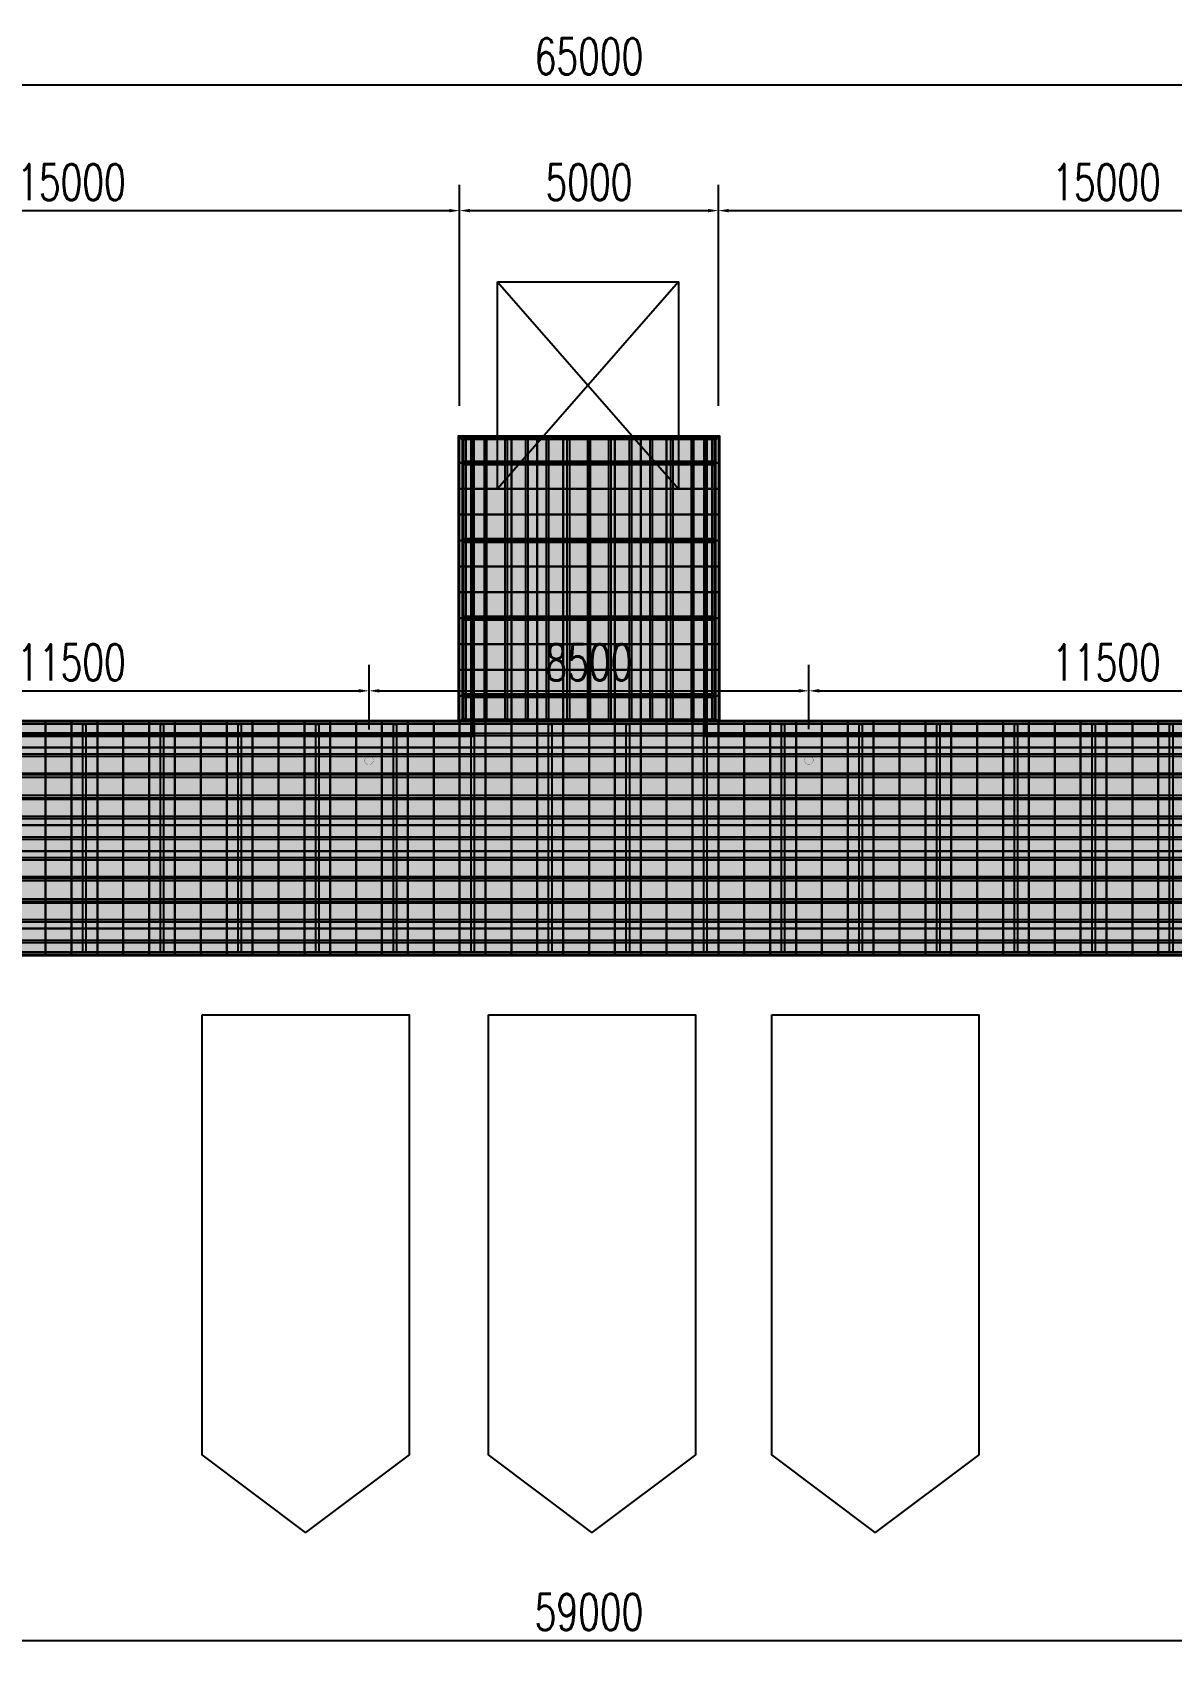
# Model space of a CAD drawing. Header units: millimetres. Extents: x -1442555 to -1309205, y 1400164 to 1531173.
# Drawn here: x -1375433 to -1353430, y 1400164 to 1431734 of the extents above; entities that cross this region are included whole.
import ezdxf

# ---------------------------------------------------------------- set-up
doc = ezdxf.new("R2010")
doc.units = ezdxf.units.MM
doc.header["$LTSCALE"] = 10
doc.layers.get('0').update_dxf_attribs({"linetype": 'CONTINUOUS'})
doc.layers.get('DEFPOINTS').update_dxf_attribs({"linetype": 'CONTINUOUS'})
for name, color, linetype in [('L-HELP_LINE辅助线1', 4, 'CONTINUOUS'), ('PUB_DIM', 3, 'CONTINUOUS'), ('W-_ANTICOLLISION防撞措施', 6, 'CONTINUOUS'), ('W-bridge approach引桥', 4, 'CONTINUOUS'), ('W-FLOAT_BOWL浮筒', 253, 'CONTINUOUS'), ('W-MOUNTING固定方式', 5, 'CONTINUOUS'), ('W-PLASTIC_RAILINGS塑木栏杆', 6, 'CONTINUOUS'), ('W-STEEL_FRAME钢架', 3, 'CONTINUOUS'), ('W-STEEL_KEEL钢龙骨', 5, 'CONTINUOUS'), ('W-WOOD_FLOOR木地板', 30, 'CONTINUOUS')]:
    doc.layers.add(name, color=color, linetype=linetype)
doc.styles.add('STANDARD_T3', font='simplex.shx', dxfattribs={"width": 0.7, "bigfont": 'gbcbig.shx'})
doc.dimstyles.new('W&&200', dxfattribs={"dimtxt": 700, "dimasz": 200, "dimexe": 500, "dimexo": 600, "dimgap": 200, "dimtad": 1, "dimdec": 0, "dimzin": 0, "dimdsep": 46, "dimtxsty": 'STANDARD_T3', "dimcen": 0.09, "dimclrd": 1, "dimclre": 1, "dimclrt": 7, "dimazin": 2, "dimtfac": 1, "dimtdec": 0, "dimtix": 1, "dimtmove": 2, "dimatfit": 3, "dimfxl": 100, "dimtolj": 1, "dimtzin": 0, "dimarcsym": 0})

# ---------------------------------------------------------------- blocks, each defined once
blk = doc.blocks.new('*U322')
at = {"layer": 'W-STEEL_FRAME钢架'}
blk.add_lwpolyline([(-30, 2202), (30, 2202), (30, -2202), (-30, -2202)], close=True, dxfattribs=at)
blk = doc.blocks.new('*U323')
at = {"layer": 'W-STEEL_FRAME钢架', "color": 0, "linetype": 'ByBlock', "lineweight": -2, "transparency": 16777216}
for p in [(22500, 0), (24000, 0), (25500, 0), (27000, 0), (28500, 0), (30000, 0), (31500, 0), (33000, 0), (34500, 0), (36000, 0), (37500, 0), (39000, 0), (40500, 0), (42000, 0), (43500, 0)]:
    blk.add_blockref('*U322', p, dxfattribs=at)
blk = doc.blocks.new('*U324')
at = {"layer": 'W-STEEL_KEEL钢龙骨'}
blk.add_lwpolyline([(-32702, 20), (-32702, -20), (32202, -20), (32202, 20)], close=True, dxfattribs=at)
blk = doc.blocks.new('*U325')
at = {"layer": 'W-STEEL_KEEL钢龙骨', "color": 0, "linetype": 'ByBlock', "lineweight": -2, "transparency": 16777216}
for p in [(0, 0), (0, -400), (0, -800), (0, -1200), (0, -1600), (0, -2000), (0, -2400), (0, -2800), (0, -3200), (0, -3600), (0, -4000)]:
    blk.add_blockref('*U324', p, dxfattribs=at)
blk = doc.blocks.new('*U340')
at = {"layer": 'W-FLOAT_BOWL浮筒'}
blk.add_lwpolyline([(-250, 250), (250, 250), (250, -250), (-250, -250)], close=True, dxfattribs=at)
blk = doc.blocks.new('*U341')
at = {"layer": 'W-FLOAT_BOWL浮筒', "color": 0, "linetype": 'ByBlock', "lineweight": -2, "transparency": 16777216}
for p in [(0, 5000), (500, 5000), (1000, 5000), (1500, 5000), (2000, 5000), (2500, 5000), (3000, 5000), (3500, 5000), (4000, 5000), (4500, 5000), (0, 4500), (500, 4500), (1000, 4500), (1500, 4500), (2000, 4500), (2500, 4500), (3000, 4500), (3500, 4500), (4000, 4500), (4500, 4500), (0, 4000), (500, 4000), (1000, 4000), (1500, 4000), (2000, 4000), (2500, 4000), (3000, 4000), (3500, 4000), (4000, 4000), (4500, 4000), (0, 3500), (500, 3500), (1000, 3500), (1500, 3500), (2000, 3500), (2500, 3500), (3000, 3500), (3500, 3500), (4000, 3500), (4500, 3500), (0, 3000), (500, 3000), (1000, 3000), (1500, 3000), (2000, 3000), (2500, 3000), (3000, 3000), (3500, 3000), (4000, 3000), (4500, 3000), (0, 2500), (500, 2500), (1000, 2500), (1500, 2500), (2000, 2500), (2500, 2500), (3000, 2500), (3500, 2500), (4000, 2500), (4500, 2500), (0, 2000), (500, 2000), (1000, 2000), (1500, 2000), (2000, 2000), (2500, 2000), (3000, 2000), (3500, 2000), (4000, 2000), (4500, 2000), (0, 1500), (500, 1500), (1000, 1500), (1500, 1500), (2000, 1500), (2500, 1500), (3000, 1500), (3500, 1500), (4000, 1500), (4500, 1500), (0, 1000), (500, 1000), (1000, 1000), (1500, 1000), (2000, 1000), (2500, 1000), (3000, 1000), (3500, 1000), (4000, 1000), (4500, 1000), (0, 500), (500, 500), (1000, 500), (1500, 500), (2000, 500), (2500, 500), (3000, 500), (3500, 500), (4000, 500), (4500, 500), (0, 0), (500, 0), (1000, 0), (1500, 0), (2000, 0), (2500, 0), (3000, 0), (3500, 0), (4000, 0), (4500, 0)]:
    blk.add_blockref('*U340', p, dxfattribs=at)
blk = doc.blocks.new('*U338')
at = {"layer": 'W-FLOAT_BOWL浮筒'}
blk.add_lwpolyline([(-250, 250), (250, 250), (250, -250), (-250, -250)], close=True, dxfattribs=at)
blk = doc.blocks.new('*U339')
at = {"layer": 'W-FLOAT_BOWL浮筒', "color": 0, "linetype": 'ByBlock', "lineweight": -2, "transparency": 16777216}
for p in [(18500, 4000), (19000, 4000), (19500, 4000), (20000, 4000), (20500, 4000), (21000, 4000), (21500, 4000), (22000, 4000), (22500, 4000), (23000, 4000), (23500, 4000), (24000, 4000), (24500, 4000), (25000, 4000), (25500, 4000), (26000, 4000), (26500, 4000), (27000, 4000), (27500, 4000), (28000, 4000), (28500, 4000), (29000, 4000), (29500, 4000), (30000, 4000), (30500, 4000), (31000, 4000), (31500, 4000), (32000, 4000), (32500, 4000), (33000, 4000), (33500, 4000), (34000, 4000), (34500, 4000), (35000, 4000), (35500, 4000), (36000, 4000), (36500, 4000), (37000, 4000), (37500, 4000), (38000, 4000), (38500, 4000), (39000, 4000), (39500, 4000), (40000, 4000), (40500, 4000), (18500, 3500), (19000, 3500), (19500, 3500), (20000, 3500), (20500, 3500), (21000, 3500), (21500, 3500), (22000, 3500), (22500, 3500), (23000, 3500), (23500, 3500), (24000, 3500), (24500, 3500), (25000, 3500), (25500, 3500), (26000, 3500), (26500, 3500), (27000, 3500), (27500, 3500), (28000, 3500), (28500, 3500), (29000, 3500), (29500, 3500), (30000, 3500), (30500, 3500), (31000, 3500), (31500, 3500), (32000, 3500), (32500, 3500), (33000, 3500), (33500, 3500), (34000, 3500), (34500, 3500), (35000, 3500), (35500, 3500), (36000, 3500), (36500, 3500), (37000, 3500), (37500, 3500), (38000, 3500), (38500, 3500), (39000, 3500), (39500, 3500), (40000, 3500), (40500, 3500), (18500, 3000), (19000, 3000), (19500, 3000), (20000, 3000), (20500, 3000), (21000, 3000), (21500, 3000), (22000, 3000), (22500, 3000), (23000, 3000), (23500, 3000), (24000, 3000), (24500, 3000), (25000, 3000), (25500, 3000), (26000, 3000), (26500, 3000), (27000, 3000), (27500, 3000), (28000, 3000), (28500, 3000), (29000, 3000), (29500, 3000), (30000, 3000), (30500, 3000), (31000, 3000), (31500, 3000), (32000, 3000), (32500, 3000), (33000, 3000), (33500, 3000), (34000, 3000), (34500, 3000), (35000, 3000), (35500, 3000), (36000, 3000), (36500, 3000), (37000, 3000), (37500, 3000), (38000, 3000), (38500, 3000), (39000, 3000), (39500, 3000), (40000, 3000), (40500, 3000), (18500, 2500), (19000, 2500), (19500, 2500), (20000, 2500), (20500, 2500), (21000, 2500), (21500, 2500), (22000, 2500), (22500, 2500), (23000, 2500), (23500, 2500), (24000, 2500), (24500, 2500), (25000, 2500), (25500, 2500), (26000, 2500), (26500, 2500), (27000, 2500), (27500, 2500), (28000, 2500), (28500, 2500), (29000, 2500), (29500, 2500), (30000, 2500), (30500, 2500), (31000, 2500), (31500, 2500), (32000, 2500), (32500, 2500), (33000, 2500), (33500, 2500), (34000, 2500), (34500, 2500), (35000, 2500), (35500, 2500), (36000, 2500), (36500, 2500), (37000, 2500), (37500, 2500), (38000, 2500), (38500, 2500), (39000, 2500), (39500, 2500), (40000, 2500), (40500, 2500), (18500, 2000), (19000, 2000), (19500, 2000), (20000, 2000), (20500, 2000), (21000, 2000), (21500, 2000), (22000, 2000), (22500, 2000), (23000, 2000), (23500, 2000), (24000, 2000), (24500, 2000), (25000, 2000), (25500, 2000), (26000, 2000), (26500, 2000), (27000, 2000), (27500, 2000), (28000, 2000), (28500, 2000), (29000, 2000), (29500, 2000), (30000, 2000), (30500, 2000), (31000, 2000), (31500, 2000), (32000, 2000), (32500, 2000), (33000, 2000), (33500, 2000), (34000, 2000), (34500, 2000), (35000, 2000), (35500, 2000), (36000, 2000), (36500, 2000), (37000, 2000), (37500, 2000), (38000, 2000), (38500, 2000), (39000, 2000), (39500, 2000), (40000, 2000), (40500, 2000), (18500, 1500), (19000, 1500), (19500, 1500), (20000, 1500), (20500, 1500), (21000, 1500), (21500, 1500), (22000, 1500), (22500, 1500), (23000, 1500), (23500, 1500), (24000, 1500), (24500, 1500), (25000, 1500), (25500, 1500), (26000, 1500), (26500, 1500), (27000, 1500), (27500, 1500), (28000, 1500), (28500, 1500), (29000, 1500), (29500, 1500), (30000, 1500), (30500, 1500), (31000, 1500), (31500, 1500), (32000, 1500), (32500, 1500), (33000, 1500), (33500, 1500), (34000, 1500), (34500, 1500), (35000, 1500), (35500, 1500), (36000, 1500), (36500, 1500), (37000, 1500), (37500, 1500), (38000, 1500), (38500, 1500), (39000, 1500), (39500, 1500), (40000, 1500), (40500, 1500), (18500, 1000), (19000, 1000), (19500, 1000), (20000, 1000), (20500, 1000), (21000, 1000), (21500, 1000), (22000, 1000), (22500, 1000), (23000, 1000), (23500, 1000), (24000, 1000), (24500, 1000), (25000, 1000), (25500, 1000), (26000, 1000), (26500, 1000), (27000, 1000), (27500, 1000), (28000, 1000), (28500, 1000), (29000, 1000), (29500, 1000), (30000, 1000), (30500, 1000), (31000, 1000), (31500, 1000), (32000, 1000), (32500, 1000), (33000, 1000), (33500, 1000), (34000, 1000), (34500, 1000), (35000, 1000), (35500, 1000), (36000, 1000), (36500, 1000), (37000, 1000), (37500, 1000), (38000, 1000), (38500, 1000), (39000, 1000), (39500, 1000), (40000, 1000), (40500, 1000), (18500, 500), (19000, 500), (19500, 500), (20000, 500), (20500, 500), (21000, 500), (21500, 500), (22000, 500), (22500, 500), (23000, 500), (23500, 500), (24000, 500), (24500, 500), (25000, 500), (25500, 500), (26000, 500), (26500, 500), (27000, 500), (27500, 500), (28000, 500), (28500, 500), (29000, 500), (29500, 500), (30000, 500), (30500, 500), (31000, 500), (31500, 500), (32000, 500), (32500, 500), (33000, 500), (33500, 500), (34000, 500), (34500, 500), (35000, 500), (35500, 500), (36000, 500), (36500, 500), (37000, 500), (37500, 500), (38000, 500), (38500, 500), (39000, 500), (39500, 500), (40000, 500), (40500, 500), (18500, 0), (19000, 0), (19500, 0), (20000, 0), (20500, 0), (21000, 0), (21500, 0), (22000, 0), (22500, 0), (23000, 0), (23500, 0), (24000, 0), (24500, 0), (25000, 0), (25500, 0), (26000, 0), (26500, 0), (27000, 0), (27500, 0), (28000, 0), (28500, 0), (29000, 0), (29500, 0), (30000, 0), (30500, 0), (31000, 0), (31500, 0), (32000, 0), (32500, 0), (33000, 0), (33500, 0), (34000, 0), (34500, 0), (35000, 0), (35500, 0), (36000, 0), (36500, 0), (37000, 0), (37500, 0), (38000, 0), (38500, 0), (39000, 0), (39500, 0), (40000, 0), (40500, 0)]:
    blk.add_blockref('*U338', p, dxfattribs=at)
blk = doc.blocks.new('*U350')
at = {"layer": 'W-STEEL_FRAME钢架'}
blk.add_lwpolyline([(-2452, 30), (-2452, -30), (2452, -30), (2452, 30)], close=True, dxfattribs=at)
blk = doc.blocks.new('*U351')
at = {"layer": 'W-STEEL_FRAME钢架', "color": 0, "linetype": 'ByBlock', "lineweight": -2, "transparency": 16777216}
for p in [(0, 0), (0, -1500), (0, -3000), (0, -4500)]:
    blk.add_blockref('*U350', p, dxfattribs=at)
blk = doc.blocks.new('*U352')
at = {"layer": 'W-STEEL_KEEL钢龙骨'}
blk.add_lwpolyline([(-20, 2702), (20, 2702), (20, -2702), (-20, -2702)], close=True, dxfattribs=at)
blk = doc.blocks.new('*U353')
at = {"layer": 'W-STEEL_KEEL钢龙骨', "color": 0, "linetype": 'ByBlock', "lineweight": -2, "transparency": 16777216}
for p in [(0, 0), (400, 0), (800, 0), (1200, 0), (1600, 0), (2000, 0), (2400, 0), (2800, 0), (3200, 0), (3600, 0), (4000, 0), (4400, 0), (4800, 0)]:
    blk.add_blockref('*U352', p, dxfattribs=at)
blk = doc.blocks.new('*D366')
at = {"layer": 'DEFPOINTS', "color": 0, "transparency": 16777216}
for p in [(-1367183, 1428295), (-1382183, 1423920), (-1367183, 1423920)]:
    blk.add_point(p, dxfattribs=at)
at = {"layer": 'PUB_DIM', "color": 1, "lineweight": -2, "transparency": 16777216}
for p, q in [((-1382183, 1424520), (-1382183, 1428795)), ((-1367183, 1424520), (-1367183, 1428795)), ((-1381983, 1428295), (-1367383, 1428295))]:
    blk.add_line(p, q, dxfattribs=at)
at = {"layer": 'PUB_DIM', "color": 1, "transparency": 16777216}
for points in [[(-1381983, 1428328), (-1381983, 1428262), (-1382183, 1428295)], [(-1367383, 1428328), (-1367383, 1428262), (-1367183, 1428295)]]:
    blk.add_solid(points, dxfattribs=at)
at = {"layer": 'PUB_DIM', "color": 7, "transparency": 16777216, "insert": (-1374683, 1428845), "char_height": 700, "attachment_point": 5, "style": 'STANDARD_T3'}
blk.add_mtext('\\A1;15000', dxfattribs=at)
blk = doc.blocks.new('*D367')
at = {"layer": 'DEFPOINTS', "color": 0, "transparency": 16777216}
for p in [(-1362183, 1428295), (-1367183, 1423920), (-1362183, 1423920)]:
    blk.add_point(p, dxfattribs=at)
at = {"layer": 'PUB_DIM', "color": 1, "lineweight": -2, "transparency": 16777216}
for p, q in [((-1367183, 1424520), (-1367183, 1428795)), ((-1362183, 1424520), (-1362183, 1428795)), ((-1366983, 1428295), (-1362383, 1428295))]:
    blk.add_line(p, q, dxfattribs=at)
at = {"layer": 'PUB_DIM', "color": 1, "transparency": 16777216}
for points in [[(-1366983, 1428328), (-1366983, 1428262), (-1367183, 1428295)], [(-1362383, 1428328), (-1362383, 1428262), (-1362183, 1428295)]]:
    blk.add_solid(points, dxfattribs=at)
at = {"layer": 'PUB_DIM', "color": 7, "transparency": 16777216, "insert": (-1364683, 1428845), "char_height": 700, "attachment_point": 5, "style": 'STANDARD_T3'}
blk.add_mtext('\\A1;5000', dxfattribs=at)
blk = doc.blocks.new('*D368')
at = {"layer": 'DEFPOINTS', "color": 0, "transparency": 16777216}
for p in [(-1347183, 1428295), (-1362183, 1423920), (-1347183, 1423920)]:
    blk.add_point(p, dxfattribs=at)
at = {"layer": 'PUB_DIM', "color": 1, "lineweight": -2, "transparency": 16777216}
for p, q in [((-1362183, 1424520), (-1362183, 1428795)), ((-1347183, 1424520), (-1347183, 1428795)), ((-1361983, 1428295), (-1347383, 1428295))]:
    blk.add_line(p, q, dxfattribs=at)
at = {"layer": 'PUB_DIM', "color": 1, "transparency": 16777216}
for points in [[(-1361983, 1428328), (-1361983, 1428262), (-1362183, 1428295)], [(-1347383, 1428328), (-1347383, 1428262), (-1347183, 1428295)]]:
    blk.add_solid(points, dxfattribs=at)
at = {"layer": 'PUB_DIM', "color": 7, "transparency": 16777216, "insert": (-1354683, 1428845), "char_height": 700, "attachment_point": 5, "style": 'STANDARD_T3'}
blk.add_mtext('\\A1;15000', dxfattribs=at)
blk = doc.blocks.new('*D371')
at = {"layer": 'DEFPOINTS', "color": 0, "transparency": 16777216}
for p in [(-1394183, 1401920), (-1335183, 1401920), (-1335183, 1400664)]:
    blk.add_point(p, dxfattribs=at)
at = {"layer": 'PUB_DIM', "color": 1, "lineweight": -2, "transparency": 16777216}
for p, q in [((-1394183, 1401320), (-1394183, 1400164)), ((-1335183, 1401320), (-1335183, 1400164)), ((-1393983, 1400664), (-1335383, 1400664))]:
    blk.add_line(p, q, dxfattribs=at)
at = {"layer": 'PUB_DIM', "color": 1, "transparency": 16777216}
for points in [[(-1393983, 1400697), (-1393983, 1400631), (-1394183, 1400664)], [(-1335383, 1400697), (-1335383, 1400631), (-1335183, 1400664)]]:
    blk.add_solid(points, dxfattribs=at)
at = {"layer": 'PUB_DIM', "color": 7, "transparency": 16777216, "insert": (-1364683, 1401214), "char_height": 700, "attachment_point": 5, "style": 'STANDARD_T3'}
blk.add_mtext('\\A1;59000', dxfattribs=at)
blk = doc.blocks.new('*D373')
at = {"layer": 'DEFPOINTS', "color": 0, "transparency": 16777216}
for p in [(-1332183, 1430725), (-1397183, 1418420), (-1332183, 1418420)]:
    blk.add_point(p, dxfattribs=at)
at = {"layer": 'PUB_DIM', "color": 1, "lineweight": -2, "transparency": 16777216}
for p, q in [((-1397183, 1419020), (-1397183, 1431225)), ((-1332183, 1419020), (-1332183, 1431225)), ((-1396983, 1430725), (-1332383, 1430725))]:
    blk.add_line(p, q, dxfattribs=at)
at = {"layer": 'PUB_DIM', "color": 1, "transparency": 16777216}
for points in [[(-1396983, 1430758), (-1396983, 1430691), (-1397183, 1430725)], [(-1332383, 1430758), (-1332383, 1430691), (-1332183, 1430725)]]:
    blk.add_solid(points, dxfattribs=at)
at = {"layer": 'PUB_DIM', "color": 7, "transparency": 16777216, "insert": (-1364683, 1431275), "char_height": 700, "attachment_point": 5, "style": 'STANDARD_T3'}
blk.add_mtext('\\A1;65000', dxfattribs=at)
blk = doc.blocks.new('*D666')
at = {"color": 1, "lineweight": -2, "transparency": 16777216}
for p, q in [((-1380433, 1418270), (-1380433, 1419515)), ((-1368933, 1418270), (-1368933, 1419515)), ((-1380233, 1419015), (-1369133, 1419015))]:
    blk.add_line(p, q, dxfattribs=at)
at = {"color": 1, "transparency": 16777216}
for points in [[(-1380233, 1419049), (-1380233, 1418982), (-1380433, 1419015)], [(-1369133, 1419049), (-1369133, 1418982), (-1368933, 1419015)]]:
    blk.add_solid(points, dxfattribs=at)
at = {"layer": 'DEFPOINTS', "color": 0, "transparency": 16777216}
for p in [(-1368933, 1419015), (-1380433, 1417670), (-1368933, 1417670)]:
    blk.add_point(p, dxfattribs=at)
at = {"color": 7, "transparency": 16777216, "insert": (-1374683, 1419565), "char_height": 700, "attachment_point": 5, "style": 'STANDARD_T3'}
blk.add_mtext('\\A1;11500', dxfattribs=at)
blk = doc.blocks.new('*D667')
at = {"color": 1, "lineweight": -2, "transparency": 16777216}
for p, q in [((-1368933, 1418270), (-1368933, 1419515)), ((-1360433, 1418275), (-1360433, 1419515)), ((-1368733, 1419015), (-1360633, 1419015))]:
    blk.add_line(p, q, dxfattribs=at)
at = {"color": 1, "transparency": 16777216}
for points in [[(-1368733, 1419049), (-1368733, 1418982), (-1368933, 1419015)], [(-1360633, 1419049), (-1360633, 1418982), (-1360433, 1419015)]]:
    blk.add_solid(points, dxfattribs=at)
at = {"layer": 'DEFPOINTS', "color": 0, "transparency": 16777216}
for p in [(-1360433, 1419015), (-1368933, 1417670), (-1360433, 1417675)]:
    blk.add_point(p, dxfattribs=at)
at = {"color": 7, "transparency": 16777216, "insert": (-1364683, 1419565), "char_height": 700, "attachment_point": 5, "style": 'STANDARD_T3'}
blk.add_mtext('\\A1;8500', dxfattribs=at)
blk = doc.blocks.new('*D668')
at = {"color": 1, "lineweight": -2, "transparency": 16777216}
for p, q in [((-1360433, 1418275), (-1360433, 1419515)), ((-1348933, 1418270), (-1348933, 1419515)), ((-1360233, 1419015), (-1349133, 1419015))]:
    blk.add_line(p, q, dxfattribs=at)
at = {"color": 1, "transparency": 16777216}
for points in [[(-1360233, 1419049), (-1360233, 1418982), (-1360433, 1419015)], [(-1349133, 1419049), (-1349133, 1418982), (-1348933, 1419015)]]:
    blk.add_solid(points, dxfattribs=at)
at = {"layer": 'DEFPOINTS', "color": 0, "transparency": 16777216}
for p in [(-1348933, 1419015), (-1360433, 1417675), (-1348933, 1417670)]:
    blk.add_point(p, dxfattribs=at)
at = {"color": 7, "transparency": 16777216, "insert": (-1354683, 1419565), "char_height": 700, "attachment_point": 5, "style": 'STANDARD_T3'}
blk.add_mtext('\\A1;11500', dxfattribs=at)

msp = doc.modelspace()

# ---------------------------------------------------------------- hatches: boundary and pattern name
at = {"layer": 'W-WOOD_FLOOR木地板'}
h = msp.add_hatch(dxfattribs=at)
h.set_pattern_fill('木地板', color=256, scale=150)
h.set_pattern_definition([(270, (-3011485.2, -1010797.8), (1575, -3e-13), [150, -150]), (270, (-3010322.7, -1010647.8), (1575, -3e-13), [150, -150]), (0, (-3011878.98, -1010797.8), (0, 150), [])])
h.paths.add_polyline_path([(-1397182.6, 1401919.6), (-1397182.6, 1418419.6), (-1387182.6, 1418419.6), (-1387182.6, 1423919.6), (-1382182.6, 1423919.6), (-1382182.6, 1418419.6), (-1367182.6, 1418419.6), (-1367182.6, 1423919.6), (-1362182.6, 1423919.6), (-1362182.6, 1418419.6), (-1347182.6, 1418419.6), (-1347182.6, 1423919.6), (-1342182.6, 1423919.6), (-1342182.6, 1418419.6), (-1332182.6, 1418419.6), (-1332182.6, 1401919.6), (-1335182.6, 1401919.6), (-1335182.6, 1413919.6), (-1394182.6, 1413919.6), (-1394182.6, 1401919.6)])

# ---------------------------------------------------------------- linework, layer by layer
for points in [[(-1367182.6, 1423919.6), (-1362182.6, 1423919.6), (-1362182.6, 1418419.6), (-1367182.6, 1418419.6)], [(-1367182.6, 1423919.6), (-1362182.6, 1423919.6), (-1362182.6, 1418419.6), (-1367182.6, 1418419.6)], [(-1397182.6, 1413919.6), (-1397182.6, 1418419.6), (-1332182.6, 1418419.6), (-1332182.6, 1413919.6)]]:
    msp.add_lwpolyline(points, close=True)
at = {"layer": 'L-HELP_LINE辅助线1', "color": 7, "true_color": 0xffffff}
for points in [[(-1372160.1, 1412753.1), (-1368160.1, 1412753.1), (-1368160.1, 1404253.1), (-1370160.1, 1402753.1), (-1372160.1, 1404253.1)], [(-1366625.3, 1412753.1), (-1362625.3, 1412753.1), (-1362625.3, 1404253.1), (-1364625.3, 1402753.1), (-1366625.3, 1404253.1)], [(-1361150.5, 1412753.1), (-1357150.5, 1412753.1), (-1357150.5, 1404253.1), (-1359150.5, 1402753.1), (-1361150.5, 1404253.1)]]:
    msp.add_lwpolyline(points, close=True, dxfattribs=at)
at = {"layer": 'W-_ANTICOLLISION防撞措施', "lineweight": 30, "const_width": 30}
msp.add_lwpolyline([(-1397182.6, 1401919.6), (-1394182.6, 1401919.6), (-1394182.6, 1413919.6), (-1335182.6, 1413919.6), (-1335182.6, 1401919.6), (-1332182.6, 1401919.6)], dxfattribs=at)
at = {"layer": 'W-bridge approach引桥'}
msp.add_lwpolyline([(-1366452.6, 1426919.6), (-1362952.6, 1426919.6), (-1362952.6, 1422919.6), (-1366452.6, 1422919.6)], close=True, dxfattribs=at)
for points in [[(-1366452.6, 1426919.6), (-1362952.6, 1422919.6)], [(-1362952.6, 1426919.6), (-1366452.6, 1422919.6)]]:
    msp.add_lwpolyline(points, dxfattribs=at)
at = {"layer": 'W-MOUNTING固定方式', "const_width": 4}
for points in [[(-1368850.1, 1417669.6, 1), (-1369015.1, 1417669.6, 1)], [(-1360350.1, 1417674.5, 1), (-1360515.1, 1417674.5, 1)]]:
    msp.add_lwpolyline(points, format="xyb", close=True, dxfattribs=at)
at = {"layer": 'W-PLASTIC_RAILINGS塑木栏杆', "lineweight": 30, "const_width": 100}
for points in [[(-1382432.6, 1423919.6), (-1382432.6, 1418169.6), (-1366932.6, 1418169.6), (-1366932.6, 1423919.6)], [(-1362432.6, 1423919.6), (-1362432.6, 1418169.6), (-1346932.6, 1418169.6), (-1346932.6, 1423919.6)]]:
    msp.add_lwpolyline(points, dxfattribs=at)
at = {"layer": 'W-STEEL_FRAME钢架'}
for points in [[(-1367182.6, 1423919.6), (-1367134.6, 1423871.6), (-1367134.6, 1418467.6), (-1367182.6, 1418419.6)], [(-1367182.6, 1423919.6), (-1362182.6, 1423919.6), (-1362230.6, 1423871.6), (-1367134.6, 1423871.6)], [(-1362182.6, 1423919.6), (-1362182.6, 1418419.6), (-1362230.6, 1418467.6), (-1362230.6, 1423871.6)], [(-1367182.6, 1418419.6), (-1367134.6, 1418467.6), (-1362230.6, 1418467.6), (-1362182.6, 1418419.6)], [(-1397182.6, 1418419.6), (-1332182.6, 1418419.6), (-1332230.6, 1418371.6), (-1397134.6, 1418371.6)], [(-1397182.6, 1413919.6), (-1332182.6, 1413919.6), (-1332230.6, 1413967.6), (-1397134.6, 1413967.6)]]:
    msp.add_lwpolyline(points, close=True, dxfattribs=at)
at = {"layer": 'W-WOOD_FLOOR木地板'}
for points in [[(-1397205.6, 1401896.6), (-1397205.6, 1418442.6), (-1387205.6, 1418442.6), (-1387205.6, 1423942.6), (-1382159.6, 1423942.6), (-1382159.6, 1418442.6), (-1367205.6, 1418442.6), (-1367205.6, 1423942.6), (-1362159.6, 1423942.6), (-1362159.6, 1418442.6), (-1347205.6, 1418442.6), (-1347205.6, 1423942.6), (-1342159.6, 1423942.6), (-1342159.6, 1418442.6), (-1332159.6, 1418442.6), (-1332159.6, 1401896.6), (-1335205.6, 1401896.6), (-1335205.6, 1413896.6), (-1394159.6, 1413896.6), (-1394159.6, 1401896.6)], [(-1397182.6, 1401919.6), (-1397182.6, 1418419.6), (-1387182.6, 1418419.6), (-1387182.6, 1423919.6), (-1382182.6, 1423919.6), (-1382182.6, 1418419.6), (-1367182.6, 1418419.6), (-1367182.6, 1423919.6), (-1362182.6, 1423919.6), (-1362182.6, 1418419.6), (-1347182.6, 1418419.6), (-1347182.6, 1423919.6), (-1342182.6, 1423919.6), (-1342182.6, 1418419.6), (-1332182.6, 1418419.6), (-1332182.6, 1401919.6), (-1335182.6, 1401919.6), (-1335182.6, 1413919.6), (-1394182.6, 1413919.6), (-1394182.6, 1401919.6)]]:
    msp.add_lwpolyline(points, close=True, dxfattribs=at)

# ---------------------------------------------------------------- block references
at = {"layer": 'W-FLOAT_BOWL浮筒'}
for name, p in [('*U341', (-1366932.6, 1418669.6)), ('*U339', (-1393932.6, 1414169.6))]:
    msp.add_blockref(name, p, dxfattribs=at)
at = {"layer": 'W-STEEL_FRAME钢架'}
for name, p in [('*U351', (-1364682.6, 1423419.6)), ('*U323', (-1396932.6, 1416169.6))]:
    msp.add_blockref(name, p, dxfattribs=at)
at = {"layer": 'W-STEEL_KEEL钢龙骨'}
for name, p in [('*U353', (-1367082.6, 1421169.6)), ('*U325', (-1364432.6, 1418169.6))]:
    msp.add_blockref(name, p, dxfattribs=at)

# ---------------------------------------------------------------- dimensions: what is measured, and where the dimension line sits
for base, p1, p2, picture, middle in [((-1368932.6, 1419015.4), (-1380432.6, 1417669.6), (-1368932.6, 1417669.6), '*D666', (-1374682.6, 1419565.4)), ((-1360432.6, 1419015.4), (-1368932.6, 1417669.6), (-1360432.6, 1417674.5), '*D667', (-1364682.6, 1419565.4)), ((-1348932.6, 1419015.4), (-1360432.6, 1417674.5), (-1348932.6, 1417669.6), '*D668', (-1354682.6, 1419565.4))]:
    dim = msp.add_linear_dim(base=base, p1=p1, p2=p2, dimstyle='W&&200')
    dim.commit()
    dim.dimension.update_dxf_attribs({"geometry": picture, "text_midpoint": middle})
at = {"layer": 'PUB_DIM'}
dim = msp.add_aligned_dim(p1=(-1397182.6, 1418419.6), p2=(-1332182.6, 1418419.6), distance=12305, dimstyle='W&&200', dxfattribs=at)
dim.commit()
dim.dimension.update_dxf_attribs({"geometry": '*D373', "text_midpoint": (-1364682.6, 1431274.6)})
for base, p1, p2, picture, middle in [((-1367182.6, 1428295), (-1382182.6, 1423919.6), (-1367182.6, 1423919.6), '*D366', (-1374682.6, 1428845)), ((-1362182.6, 1428295), (-1367182.6, 1423919.6), (-1362182.6, 1423919.6), '*D367', (-1364682.6, 1428845)), ((-1347182.6, 1428295), (-1362182.6, 1423919.6), (-1347182.6, 1423919.6), '*D368', (-1354682.6, 1428845)), ((-1335182.6, 1400664), (-1394182.6, 1401919.6), (-1335182.6, 1401919.6), '*D371', (-1364682.6, 1401214))]:
    dim = msp.add_linear_dim(base=base, p1=p1, p2=p2, dimstyle='W&&200', dxfattribs=at)
    dim.commit()
    dim.dimension.update_dxf_attribs({"geometry": picture, "text_midpoint": middle})

doc.saveas('drawing.dxf')
